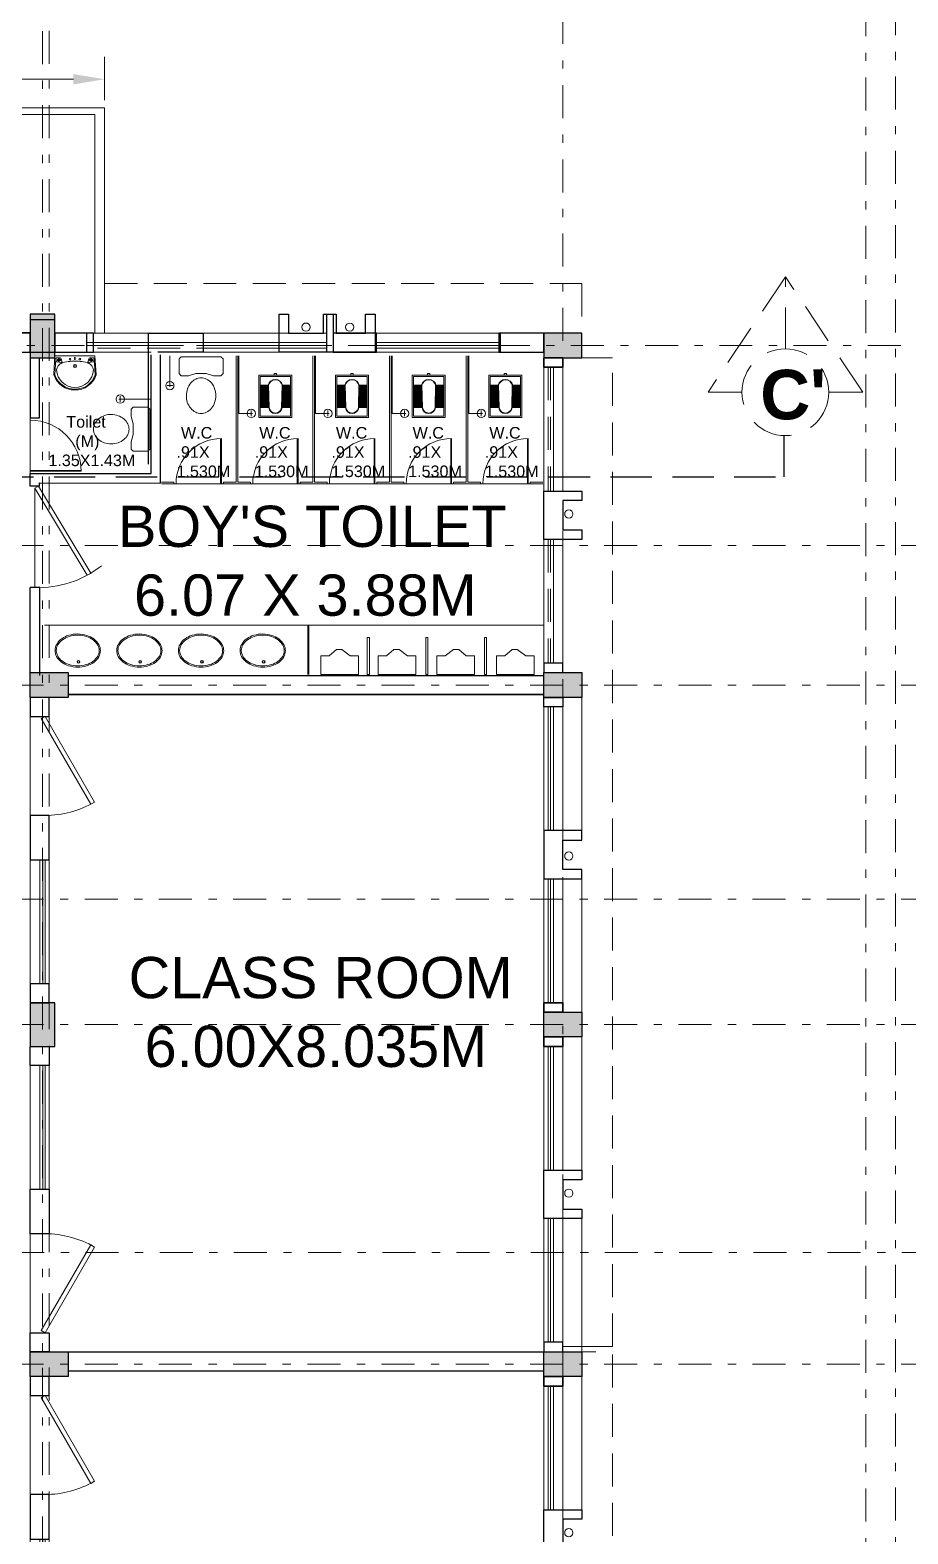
# Model space of a CAD drawing. Header units: millimetres. Extents: x 3614 to 12428, y -844 to 6844.
# Drawn here: x 5542.24 to 5552.89, y -312.44 to -294.22 of the extents above; entities that cross this region are included whole.
import ezdxf

# ---------------------------------------------------------------- set-up
doc = ezdxf.new("R2010")
doc.units = ezdxf.units.MM
doc.header["$LTSCALE"] = 40
doc.header["$MEASUREMENT"] = 0
doc.header["$PDMODE"] = 32
doc.header["$PDSIZE"] = 0.02
for name, pattern in [('DASHDOT', [1, 0.5, -0.25, 0, -0.25]), ('DASHED', [0.75, 0.5, -0.25]), ('DASHED2', [0.375, 0.25, -0.125])]:
    doc.linetypes.add(name, pattern=pattern)
doc.layers.get('0').update_dxf_attribs({"linetype": 'CONTINUOUS', "lineweight": 20})
doc.layers.get('Defpoints').update_dxf_attribs({"linetype": 'CONTINUOUS', "lineweight": 20})
for name, color, linetype, lineweight in [('CLL LEV.', 15, 'CONTINUOUS', 18), ('Column', 252, 'CONTINUOUS', 30), ('Column Hatch', 253, 'CONTINUOUS', 13), ('CUBICAL TOILET', 160, 'CONTINUOUS', 15), ('Dim', 220, 'CONTINUOUS', 15), ('Door', 54, 'CONTINUOUS', 18), ('elevation', 7, 'CONTINUOUS', 9), ('Fixture', 44, 'CONTINUOUS', 15), ('Furniture', 13, 'CONTINUOUS', 15), ('GRID', 134, 'DASHDOT', 13), ('Hidden', 30, 'DASHED', 18), ('Section', 72, 'DASHED2', 30), ('TEXT', 7, 'CONTINUOUS', 20), ('Ventilator', 6, 'DASHED', 18), ('Wall', 7, 'CONTINUOUS', 30), ('Window', 150, 'CONTINUOUS', 15), ('Window-Wall', 7, 'CONTINUOUS', 18)]:
    doc.layers.add(name, color=color, linetype=linetype, lineweight=lineweight)
doc.styles.add('DIM', font='arial.ttf')
doc.styles.add('L120', font='simplex.shx', dxfattribs={"height": 1})
doc.styles.add('Tabrej', font='GOTHIC.TTF')
doc.dimstyles.new('DIMEN', dxfattribs={"dimtxt": 0.2, "dimasz": 0.25, "dimexe": 0.18, "dimexo": 0.0625, "dimgap": 0.09, "dimtad": 0, "dimdec": 3, "dimzin": 0, "dimdsep": 46, "dimtxsty": 'Tabrej', "dimcen": 0, "dimclrd": 256, "dimclre": 256, "dimclrt": 7, "dimadec": 0, "dimazin": 0, "dimtfac": 1, "dimtdec": 3, "dimtofl": 0, "dimtmove": 0, "dimatfit": 1, "dimfxl": 0, "dimtolj": 1, "dimtzin": 0, "dimlwd": -1, "dimlwe": -1, "dimarcsym": 0})

# ---------------------------------------------------------------- blocks, each defined once
blk = doc.blocks.new('COLUMN 546')
at = {"layer": 'Column Hatch'}
h = blk.add_hatch(color=0, dxfattribs=at)
h.dxf.hatch_style = 1
h.paths.add_polyline_path([(0, 0), (0.3, 0), (0.3, 0.46), (0, 0.46)])
at = {"layer": 'Column'}
for p, q in [((0.3, 0.46), (0, 0.46)), ((0, 0.46), (0, 0)), ((0.3, 0), (0.3, 0.46)), ((0, 0), (0.3, 0))]:
    blk.add_line(p, q, dxfattribs=at)
blk = doc.blocks.new('WINDOW 1')
at = {"layer": 'CLL LEV.'}
for p, q in [((-0.115, -0.23), (-0.115, -0.46)), ((1.615, -0.23), (1.615, -0.46)), ((-0.115, -0.46), (1.615, -0.46))]:
    blk.add_line(p, q, dxfattribs=at)
at = {"layer": 'Window'}
for p, q in [((0, -0.051), (1.5, -0.051)), ((0, -0.081), (1.5, -0.081))]:
    blk.add_line(p, q, dxfattribs=at)
at = {"layer": 'Window-Wall'}
for p, q in [((0, 0), (1.5, 0)), ((0, -0.23), (0, 0)), ((1.5, 0), (1.5, -0.23)), ((0, -0.115), (1.5, -0.115)), ((1.5, -0.23), (0, -0.23))]:
    blk.add_line(p, q, dxfattribs=at)
blk = doc.blocks.new('SHAFT2')
at = {"layer": 'Fixture'}
blk.add_circle((0.302, 0.307), 0.05, dxfattribs=at)
at = {"layer": 'Wall'}
blk.add_lwpolyline([(0, 0.585), (0.46, 0.585), (0.46, 0.47), (0.23, 0.47), (0.23, 0.115), (0.46, 0.115), (0.46, 0), (0, 0), (0, 0.585)], dxfattribs=at)
blk = doc.blocks.new('VENT 2')
at = {"layer": 'Ventilator', "linetype": 'Continuous', "ltscale": 0.02}
for p, q in [((0, 0.182), (1.5, 0.182)), ((0, 0.152), (1.5, 0.152))]:
    blk.add_line(p, q, dxfattribs=at)
at = {"layer": 'Window-Wall'}
for p, q in [((0, 0.23), (1.5, 0.23)), ((0, 0), (0, 0.23)), ((1.5, 0.23), (1.5, 0)), ((0, 0.115), (1.5, 0.115)), ((1.5, 0), (0, 0))]:
    blk.add_line(p, q, dxfattribs=at)
blk = doc.blocks.new('*U18')
for p, q in [((0, 0), (0, -6)), ((40, 0), (40, -6))]:
    blk.add_line(p, q)
blk.add_lwpolyline([(0, 0), (34.64, 20), (35.52, 18.48), (0.87, -1.52)], close=True)
blk.add_arc((0, 0), 40, 0, 30)
blk = doc.blocks.new('DOOR1')
at = {"layer": 'Door'}
blk.add_line((0, 0), (1.2, 0), dxfattribs=at)
at = {"layer": 'Door', "xscale": 0.0300000000000013, "yscale": 0.0300000000000013, "zscale": 0.0300000000000013}
blk.add_blockref('*U18', (0, 0.18), dxfattribs=at)
blk = doc.blocks.new('class 1')
at = {"layer": 'Wall'}
for points in [[(0.23, -0.035), (0, -0.035), (0, -0.265), (0.23, -0.265), (0.23, -0.035)], [(0.23, -1.465), (0, -1.465), (0, -2.005), (0.23, -2.005), (0.23, -1.465)], [(0.23, -3.505), (0, -3.505), (0, -3.735), (0.23, -3.735), (0.23, -3.505)]]:
    blk.add_lwpolyline(points, dxfattribs=at)
at = {"layer": 'Wall', "rotation": 270}
for name, p in [('DOOR1', (0, -0.265)), ('VENT 2', (0, -2.005))]:
    blk.add_blockref(name, p, dxfattribs=at)
blk = doc.blocks.new('COLM 530')
at = {"layer": 'Column Hatch'}
h = blk.add_hatch(color=0, dxfattribs=at)
h.dxf.hatch_style = 1
h.paths.add_polyline_path([(5443.518, -633.795), (5443.218, -633.795), (5443.218, -634.325), (5443.518, -634.325)])
at = {"layer": 'Column'}
for p, q in [((5443.518, -633.795), (5443.218, -633.795)), ((5443.218, -633.795), (5443.218, -634.325)), ((5443.518, -634.325), (5443.518, -633.795)), ((5443.218, -634.325), (5443.518, -634.325))]:
    blk.add_line(p, q, dxfattribs=at)
blk = doc.blocks.new('BDHVBFH')
at = {"layer": 'Section', "color": 7, "linetype": 'ByBlock', "lineweight": 20, "ltscale": 0.05}
for p, q in [((5432.399, -574.787), (5431.461, -576.186)), ((5432.399, -575.66), (5432.399, -574.787)), ((5433.338, -576.186), (5432.399, -574.787)), ((5431.873, -576.186), (5431.461, -576.186)), ((5433.338, -576.186), (5432.925, -576.186))]:
    blk.add_line(p, q, dxfattribs=at)
blk.add_circle((5432.399, -576.186), 0.526, dxfattribs=at)
blk = doc.blocks.new('SEC CC')
at = {"layer": 'Section', "ltscale": 0.05}
for p, q in [((5650.526, -526.426), (5650.526, -525.926)), ((5675.879, -526.426), (5675.879, -525.926)), ((5650.526, -526.426), (5675.879, -526.426))]:
    blk.add_line(p, q, dxfattribs=at)
at = {"layer": 'Section'}
for p in [(218.124, 50.786), (243.496, 50.786)]:
    blk.add_blockref('BDHVBFH', p, dxfattribs=at)
at = {"layer": 'Section', "char_height": 0.6, "attachment_point": 1, "rotation": 1.0017, "style": 'Tabrej'}
for s, insert in [('{\\fArial|b1|i0|c0|p34;C}', (5650.265, -525.077)), ("{\\fArial|b1|i0|c0|p34;C'}", (5675.585, -525.134))]:
    blk.add_mtext_dynamic_manual_height_columns(s, width=20.54056, gutter_width=5, heights=[0], dxfattribs=dict(at, insert=insert))
blk = doc.blocks.new('*D606')
at = {"layer": 'Defpoints', "color": 0, "ltscale": 0.05, "transparency": 16777216}
for p in [(5543.142, -294.813), (5537.992, -295.161), (5543.142, -295.161)]:
    blk.add_point(p, dxfattribs=at)
at = {"layer": 'Dim', "ltscale": 0.05, "transparency": 16777216}
for p, q in [((5537.992, -295.067), (5537.992, -294.543)), ((5543.142, -295.067), (5543.142, -294.543)), ((5538.367, -294.813), (5539.926, -294.813)), ((5542.767, -294.813), (5541.207, -294.813))]:
    blk.add_line(p, q, dxfattribs=at)
for points in [[(5538.367, -294.751), (5538.367, -294.876), (5537.992, -294.813)], [(5542.767, -294.751), (5542.767, -294.876), (5543.142, -294.813)]]:
    blk.add_solid(points, dxfattribs=at)
at = {"layer": 'Dim', "color": 7, "ltscale": 0.05, "transparency": 16777216, "insert": (5540.567, -294.813), "char_height": 0.3, "attachment_point": 5, "style": 'Tabrej'}
blk.add_mtext('\\A1;5.150', dxfattribs=at)
blk = doc.blocks.new('GRID TY6')
at = {"layer": 'GRID', "lineweight": 18, "ltscale": 0.02}
for p, q in [((5453.3278, -290.0307), (5453.3278, -340.9309)), ((5447.0178, -290.2754), (5447.0178, -340.9309)), ((5447.0978, -290.2724), (5447.0978, -340.9309)), ((5457.0008, -291.7377), (5457.0008, -340.9309)), ((5457.3628, -291.727), (5457.3628, -340.9309)), ((5432.7255, -295.8856), (5508.2295, -295.8856)), ((5508.2295, -300.0006), (5432.7255, -300.0006)), ((5508.2295, -304.1156), (5432.7249, -304.1156)), ((5508.2295, -308.2306), (5432.7255, -308.2306))]:
    blk.add_line(p, q, dxfattribs=at)
at = {"layer": 'GRID', "color": 190, "lineweight": 18, "ltscale": 0.02}
for p, q in [((5508.2295, -298.3106), (5432.3268, -298.3106)), ((5508.2295, -302.5959), (5432.6614, -302.5959)), ((5508.2388, -306.8766), (5432.6783, -306.8766))]:
    blk.add_line(p, q, dxfattribs=at)
blk = doc.blocks.new('SHAFT')
at = {"layer": 'Fixture'}
blk.add_circle((-0.328, 0.302), 0.05, dxfattribs=at)
at = {"layer": 'Wall'}
blk.add_lwpolyline([(-0.655, 0), (-0.655, 0.46), (-0.54, 0.46), (-0.54, 0.23), (-0.115, 0.23), (-0.115, 0.46), (0, 0.46), (0, 0), (-0.655, 0)], dxfattribs=at)
blk = doc.blocks.new('ENGLISH SHEET')
at = {"layer": 'Fixture'}
for p, q in [((4663.798, 251.204), (4663.773, 251.179)), ((4663.773, 251.179), (4663.773, 250.696)), ((4663.976, 251.204), (4663.798, 251.204)), ((4664.002, 251.179), (4663.976, 251.204)), ((4664.002, 251.09), (4664.002, 251.179)), ((4663.976, 251.001), (4664.002, 251.09)), ((4663.976, 250.874), (4663.976, 251.001)), ((4663.976, 251.001), (4663.976, 250.874)), ((4664.002, 250.785), (4663.976, 250.874)), ((4664.002, 250.696), (4664.002, 250.785)), ((4663.773, 250.696), (4663.798, 250.67)), ((4663.798, 250.67), (4663.976, 250.67)), ((4663.976, 250.67), (4664.002, 250.696))]:
    blk.add_line(p, q, dxfattribs=at)
blk.add_lwpolyline([(4664.459, 250.937, 0.117036), (4664.443, 251.003, 0.104338), (4664.396, 251.063, 0.09029), (4664.321, 251.105, 0.09898), (4664.243, 251.115, 0.08237), (4664.159, 251.101, 0.09029), (4664.09, 251.063, 0.104338), (4664.043, 251.003, 0.117036), (4664.027, 250.937, 0.117036), (4664.043, 250.871, 0.104338), (4664.09, 250.811, 0.09029), (4664.159, 250.773, 0.08237), (4664.243, 250.759, 0.08237), (4664.327, 250.773, 0.09029), (4664.396, 250.811, 0.104338), (4664.443, 250.871, 0.117036)], format="xyb", close=True, dxfattribs=at)
blk = doc.blocks.new('RSA BASIN 9')
for points in [[(-0.1, -16.2, 0.340881), (10.04, -9, 0.074195), (10.06, -8.89), (9.53, 0), (-9.54, 0), (-10.02, -8.77, 0.082611), (-9.96, -9.15, 0.330812), (-0.1, -16.2)], [(0, -15.03, 0.391482), (8.86, -6.67, 0.252869), (6.53, -3.51, 0.087242), (0.02, -2.46, 0.079484), (-6.53, -3.51, 0.2542), (-8.82, -6.67, 0.39026), (0, -15.03)], [(-8.57, -1.96, -0.907437), (-8.45, -1.81), (-7.52, -2.57, -0.907437), (-7.64, -2.72)], [(-8.2, -1.64, -0.907437), (-8.07, -1.49), (-7.14, -2.25, -0.907437), (-7.27, -2.4)], [(-7.82, -1.32, -0.907437), (-7.7, -1.17), (-6.77, -1.93, -0.907437), (-6.89, -2.08)], [(7.82, -1.32, 0.907437), (7.7, -1.17), (6.77, -1.93, 0.907437), (6.89, -2.08)], [(8.2, -1.64, 0.907437), (8.07, -1.49), (7.14, -2.25, 0.907437), (7.27, -2.4)], [(8.57, -1.96, 0.907437), (8.45, -1.81), (7.52, -2.57, 0.907437), (7.64, -2.72)]]:
    blk.add_lwpolyline(points, format="xyb", close=True)
for points in [[(-5.93, -3.31), (-6.16, -2.95, -0.183787), (-6.22, -2.68, 0.126662), (-6.25, -2.43), (-6.59, -1.44, 0.35453), (-7.05, -0.98), (-8.75, -0.98, 0.414214), (-9.14, -1.37), (-9.56, -9.09, 0.329849), (-0.07, -15.81, 0.338736), (9.65, -8.94, 0.075632), (9.66, -8.82), (9.14, -1.37, 0.414214), (8.75, -0.98), (7.05, -0.98, 0.35453), (6.59, -1.44), (6.25, -2.43, 0.126662), (6.22, -2.68, -0.183787), (6.16, -2.95), (5.93, -3.31)], [(-6.18, -3.39), (-6.24, -3.29, 0.220542), (-6.52, -3.11), (-8.75, -2.78, -0.361119), (-9.19, -2.35)], [(6.18, -3.39), (6.24, -3.29, -0.220542), (6.52, -3.11), (8.75, -2.78, 0.358803), (9.21, -2.33, 0.358803)]]:
    blk.add_lwpolyline(points, format="xyb")
for centre, radius in [((-2.35, -1.56), 0.399), ((0, -4.82), 0.771), ((0, -4.82), 0.602), ((0, -1.23), 0.399), ((2.28, -1.51), 0.399)]:
    blk.add_circle(centre, radius)
blk = doc.blocks.new('RSA CL6')
for p, q in [((5.51, 3.48), (5.51, 7.28)), ((5.91, 3.47), (5.91, 7.28)), ((6.3, 3.46), (6.3, 7.28)), ((6.69, 3.45), (6.69, 7.28)), ((7.09, 3.44), (7.09, 7.28)), ((7.48, 3.43), (7.48, 7.28)), ((7.87, 3.42), (7.87, 7.28)), ((8.27, 3.41), (8.27, 7.28)), ((8.66, 3.4), (8.66, 7.28)), ((9.06, 3.39), (9.06, 7.28)), ((9.45, 3.38), (9.45, 7.28)), ((9.84, 3.37), (9.84, 7.28)), ((10.24, 3.36), (10.24, 7.28)), ((10.63, 3.35), (10.63, 7.28)), ((11.02, 3.34), (11.02, 7.28)), ((11.42, 3.33), (11.42, 7.28)), ((11.81, 3.32), (11.81, 7.28)), ((12.2, 3.31), (12.2, 7.28)), ((12.6, 3.31), (12.6, 7.28)), ((12.99, 3.3), (12.99, 7.28)), ((13.39, 3.29), (13.39, 7.28)), ((13.78, 3.28), (13.78, 7.28)), ((14.17, 3.27), (14.17, 7.28)), ((14.57, 3.26), (14.57, 7.28)), ((14.96, 3.25), (14.96, 7.28)), ((15.35, 3.24), (15.35, 7.28)), ((15.75, 3.23), (15.75, 7.28)), ((16.14, 3.22), (16.14, 7.28)), ((16.14, 7.28), (16.14, 3.22)), ((5.51, -7.28), (5.51, -3.47)), ((5.91, -7.28), (5.91, -3.45)), ((6.3, -7.28), (6.3, -3.44)), ((6.69, -7.28), (6.69, -3.43)), ((7.09, -7.28), (7.09, -3.42)), ((7.48, -7.28), (7.48, -3.41)), ((7.87, -7.28), (7.87, -3.4)), ((8.27, -7.28), (8.27, -3.39)), ((8.66, -7.28), (8.66, -3.38)), ((9.06, -7.28), (9.06, -3.37)), ((9.45, -7.28), (9.45, -3.36)), ((9.84, -7.28), (9.84, -3.34)), ((10.24, -7.28), (10.24, -3.33)), ((10.63, -7.28), (10.63, -3.32)), ((11.02, -7.28), (11.02, -3.31)), ((11.42, -7.28), (11.42, -3.3)), ((11.81, -7.28), (11.81, -3.29)), ((12.2, -7.28), (12.2, -3.28)), ((12.6, -7.28), (12.6, -3.27)), ((12.99, -7.28), (12.99, -3.26)), ((13.39, -7.28), (13.39, -3.24)), ((13.78, -7.28), (13.78, -3.23)), ((14.17, -7.28), (14.17, -3.22)), ((14.57, -7.28), (14.57, -3.21)), ((14.96, -7.28), (14.96, -3.2)), ((15.35, -7.28), (15.35, -3.19)), ((15.75, -7.28), (15.75, -3.18)), ((16.14, -3.17), (16.14, -7.28)), ((16.14, -7.28), (16.14, -3.17))]:
    blk.add_line(p, q)
for points in [[(0.79, 7.87), (20.87, 7.87), (20.87, -7.87), (0.79, -7.87)], [(1.38, 7.28), (20.28, 7.28), (20.28, -7.28), (1.38, -7.28)]]:
    blk.add_lwpolyline(points, close=True)
blk.add_lwpolyline([(0.79, -0.59), (0, -0.59), (0, 0.59), (0.79, 0.59)])
for points in [[(5.51, 3.48), (16.14, 3.22, -0.899983), (16.14, -3.17), (5.54, -3.47, -0.799392)], [(5.53, 3.28), (16.13, 3.02, -0.897689), (16.12, -2.97), (5.56, -3.27, -0.793494), (5.53, 3.28)]]:
    blk.add_lwpolyline(points, format="xyb", close=True)
blk = doc.blocks.new('RH 1200')
for p, q in [((21, 0), (21, 43.3)), ((21.7, 0), (21.7, 43.3)), ((-21.7, 0), (21.7, 0)), ((21.7, 0), (21, 0))]:
    blk.add_line(p, q)
at = {"extrusion": (0, 0, -1)}
blk.add_ellipse((21.7, 0), major_axis=(-30.6, 30.6), ratio=1, start_param=5.497787, end_param=7.068583, dxfattribs=at)
blk = doc.blocks.new('HJK')
at = {"layer": 'Door', "ltscale": 20}
blk.add_line((3658.233, -481.12), (3658.908, -481.12), dxfattribs=at)
at = {"layer": 'Door', "ltscale": 20, "xscale": 0.014287499999341, "yscale": 0.014287499999341, "zscale": 0.014287499999341, "rotation": 359.999999999943}
blk.add_blockref('RH 1200', (3658.571, -481.12), dxfattribs=at)
blk = doc.blocks.new('RSA BASIN 2')
for points in [[(10.67, -8.12, 0.12976), (9.97, -5.22, 0.106426), (7.61, -2.47, 0.084431), (4.27, -0.72, 0.073534), (0, 0, 0.073534), (-4.29, -0.55, 0.084431), (-7.7, -2.16, 0.106426), (-10.17, -4.82, 0.12976), (-10.98, -7.69, 0.12976), (-10.28, -10.59, 0.106426), (-7.92, -13.34, 0.084431), (-4.58, -15.09, 0.073534), (-0.31, -15.81, 0.073534), (3.98, -15.26, 0.084431), (7.39, -13.64, 0.106426), (9.85, -10.99, 0.12976)], [(10.08, -7.9, 0.119977), (9.45, -5.5, 0.106426), (7.25, -2.94, 0.084431), (4.08, -1.28, 0.073534), (-0.01, -0.59, 0.073534), (-4.13, -1.12, 0.084431), (-7.36, -2.65, 0.106426), (-9.66, -5.12, 0.12976), (-10.39, -7.7, 0.009633), (-10.39, -7.9, 0.119977), (-9.76, -10.31, 0.106426), (-7.57, -12.87, 0.084431), (-4.4, -14.53, 0.073534), (-0.3, -15.22, 0.073534), (3.82, -14.69, 0.084431), (7.05, -13.16, 0.106426), (9.35, -10.69, 0.12976), (10.08, -8.11, 0.009633)]]:
    blk.add_lwpolyline(points, format="xyb", close=True)
for radius in [0.7, 0.479]:
    blk.add_circle((-0.47, -2.53), radius)
blk = doc.blocks.new('Urinal 1')
for p, q in [((0, 9), (9, 9)), ((0, 9), (0, -9)), ((9, 9), (9, 5)), ((12, 1), (9, 5)), ((12, -1.5), (12, 1)), ((9, -5), (12, -1.5)), ((9, -9), (9, -5)), ((0, -9), (9, -9))]:
    blk.add_line(p, q)
blk = doc.blocks.new('rtg')
at = {"layer": 'Door', "ltscale": 0.05}
blk.add_line((5064.361, -255.623), (5064.361, -256.826), dxfattribs=at)
at = {"layer": 'Door'}
blk.add_lwpolyline([(5064.361, -255.623), (5064.317, -255.597), (5063.682, -256.65), (5063.726, -256.676)], close=True, dxfattribs=at)
blk.add_arc((5064.319, -255.593), 1.234, 231.6585, 271.9391, dxfattribs=at)

msp = doc.modelspace()

# ---------------------------------------------------------------- linework, layer by layer
at = {"layer": 'CLL LEV.'}
for p, q in [((5548.7018, -298.1891), (5548.9318, -298.1891)), ((5548.7018, -298.1891), (5548.9318, -298.1891)), ((5548.7018, -299.9191), (5548.9318, -299.9191)), ((5548.7018, -299.9191), (5548.9318, -299.9191)), ((5548.7018, -300.2741), (5548.9318, -300.2741)), ((5548.7018, -300.2741), (5548.9318, -300.2741)), ((5548.7018, -302.0041), (5548.9318, -302.0041))]:
    msp.add_line(p, q, dxfattribs=at)
at = {"layer": 'CUBICAL TOILET', "ltscale": 0.01}
for p, q in [((5544.7398, -298.1661), (5544.7398, -299.6961)), ((5544.7598, -298.1661), (5544.7598, -299.6961)), ((5545.6698, -298.1661), (5545.6698, -299.6961)), ((5545.6898, -298.1661), (5545.6898, -299.6961)), ((5546.5998, -298.1661), (5546.5998, -299.6961)), ((5546.6198, -298.1661), (5546.6198, -299.6961)), ((5547.5298, -298.1661), (5547.5298, -299.6961)), ((5547.5498, -298.1661), (5547.5498, -299.6961)), ((5543.8348, -299.6961), (5543.9848, -299.6961)), ((5543.8348, -299.7161), (5543.9848, -299.7161)), ((5543.9848, -299.6961), (5543.9848, -299.7161)), ((5544.5848, -299.6961), (5544.7398, -299.6961)), ((5544.5848, -299.6961), (5544.5848, -299.7161)), ((5544.9148, -299.7161), (5544.5848, -299.7161)), ((5544.7598, -299.6961), (5544.9148, -299.6961)), ((5544.9148, -299.6961), (5544.9148, -299.7161)), ((5545.5148, -299.6961), (5545.6698, -299.6961)), ((5545.5148, -299.6961), (5545.5148, -299.7161)), ((5545.8448, -299.7161), (5545.5148, -299.7161)), ((5545.6898, -299.6961), (5545.8448, -299.6961)), ((5545.8448, -299.6961), (5545.8448, -299.7161)), ((5546.4448, -299.6961), (5546.5998, -299.6961)), ((5546.4448, -299.6961), (5546.4448, -299.7161)), ((5546.7748, -299.7161), (5546.4448, -299.7161)), ((5546.6198, -299.6961), (5546.7748, -299.6961)), ((5546.7748, -299.6961), (5546.7748, -299.7161)), ((5547.3748, -299.6961), (5547.5298, -299.6961)), ((5547.3748, -299.6961), (5547.3748, -299.7161)), ((5547.7048, -299.7161), (5547.3748, -299.7161)), ((5547.5498, -299.6961), (5547.7048, -299.6961)), ((5547.7048, -299.6961), (5547.7048, -299.7161)), ((5548.3048, -299.6961), (5548.4598, -299.6961)), ((5548.3048, -299.6961), (5548.3048, -299.7161)), ((5548.3048, -299.7184), (5548.3048, -299.7084)), ((5548.3048, -299.7161), (5548.4598, -299.7161))]:
    msp.add_line(p, q, dxfattribs=at)
at = {"layer": 'CUBICAL TOILET', "ltscale": 0.05}
for p, q in [((5545.6072, -302.0271), (5545.6072, -301.429)), ((5545.6072, -301.429), (5545.6197, -301.429)), ((5545.6197, -302.0271), (5545.6197, -301.429))]:
    msp.add_line(p, q, dxfattribs=at)
at = {"layer": 'Door', "ltscale": 20}
msp.add_line((5542.2416, -298.9159), (5542.2416, -299.5909), dxfattribs=at)
at = {"layer": 'Fixture'}
for p, q in [((5542.4137, -301.429), (5545.6072, -301.429)), ((5548.4718, -301.429), (5545.6197, -301.429))]:
    msp.add_line(p, q, dxfattribs=at)
for points in [[(5546.3553, -301.5776), (5546.3553, -302.0276), (5546.3303, -302.0276), (5546.3303, -301.5776)], [(5547.0653, -301.5771), (5547.0653, -302.0271), (5547.0403, -302.0271), (5547.0403, -301.5771)], [(5547.7503, -301.5771), (5547.7503, -302.0271), (5547.7753, -302.0271), (5547.7753, -301.5771)]]:
    msp.add_lwpolyline(points, close=True, dxfattribs=at)
at = {"layer": 'Furniture', "ltscale": 0.05}
for p, q in [((5543.9359, -298.5418), (5543.9359, -298.1633)), ((5544.7723, -298.1661), (5544.7723, -298.8632)), ((5545.7023, -298.1661), (5545.7023, -298.8632)), ((5546.6323, -298.1661), (5546.6323, -298.8632)), ((5547.5623, -298.1661), (5547.5623, -298.8632)), ((5543.3179, -298.6893), (5543.6964, -298.6893)), ((5543.3338, -298.6552), (5543.3338, -298.7235)), ((5543.9018, -298.526), (5543.9701, -298.5259)), ((5544.9382, -298.8632), (5544.7723, -298.8632)), ((5544.9223, -298.8973), (5544.9223, -298.829)), ((5545.0324, -298.8911), (5545.0324, -298.8227)), ((5545.8682, -298.8632), (5545.7023, -298.8632)), ((5545.8523, -298.8973), (5545.8523, -298.829)), ((5546.7982, -298.8632), (5546.6323, -298.8632)), ((5546.7823, -298.8973), (5546.7823, -298.829)), ((5547.7282, -298.8632), (5547.5623, -298.8632)), ((5547.7123, -298.8973), (5547.7123, -298.829))]:
    msp.add_line(p, q, dxfattribs=at)
for centre in [(5543.9359, -298.5259), (5543.3338, -298.6893), (5544.9223, -298.8632), (5545.8523, -298.8632), (5546.7823, -298.8632), (5547.7123, -298.8632)]:
    msp.add_circle(centre, 0.05, dxfattribs=at)
at = {"layer": 'Hidden', "ltscale": 0.02}
for p, q in [((5543.1418, -297.2891), (5548.9318, -297.2891)), ((5548.9318, -297.2891), (5548.9318, -297.8891)), ((5548.9319, -298.1891), (5549.3019, -298.1891)), ((5549.3019, -310.1721), (5549.3019, -298.1891)), ((5548.7019, -310.2341), (5549.3019, -310.2341)), ((5549.3019, -318.466), (5549.3019, -310.2341))]:
    msp.add_line(p, q, dxfattribs=at)
at = {"layer": 'Hidden', "ltscale": 0.05}
msp.add_line((5548.7019, -310.1721), (5549.3019, -310.1721), dxfattribs=at)
at = {"layer": 'Ventilator', "ltscale": 0.02}
for p, q in [((5542.9269, -298.0414), (5543.6769, -298.0413)), ((5545.2593, -298.0411), (5543.0093, -298.0411)), ((5545.2593, -298.0711), (5543.0093, -298.0711)), ((5548.5228, -298.3041), (5548.5228, -299.8041)), ((5548.5528, -298.3041), (5548.5528, -299.8041)), ((5548.5228, -300.3891), (5548.5228, -301.8891)), ((5548.5528, -300.3891), (5548.5528, -301.8891))]:
    msp.add_line(p, q, dxfattribs=at)
at = {"layer": 'Wall', "lineweight": 20, "ltscale": 0.05}
for p, q in [((5537.9919, -295.1612), (5543.1418, -295.1612)), ((5543.1418, -295.1612), (5543.1418, -297.8893)), ((5538.1069, -295.2412), (5543.0268, -295.2412)), ((5543.0268, -295.2412), (5543.0268, -297.8893))]:
    msp.add_line(p, q, dxfattribs=at)
at = {"layer": 'Wall', "ltscale": 0.05}
for p, q in [((5542.2418, -298.1891), (5542.2418, -298.9159)), ((5542.3566, -298.9159), (5542.3566, -298.1891)), ((5543.7078, -299.5891), (5543.708, -298.1541)), ((5543.8228, -299.7061), (5543.823, -298.1541)), ((5542.2416, -298.9159), (5542.3565, -298.9159)), ((5542.2416, -298.9159), (5542.3566, -298.9159)), ((5542.2415, -299.7441), (5542.2416, -299.5909)), ((5542.2416, -299.5909), (5543.7078, -299.5911)), ((5542.3565, -299.7441), (5542.2415, -299.7441)), ((5542.3565, -299.7059), (5543.8228, -299.7061)), ((5542.3565, -299.7441), (5542.3565, -299.7059)), ((5542.2418, -302.0385), (5542.242, -300.9734)), ((5542.357, -300.9735), (5542.242, -300.9734)), ((5542.3568, -302.0385), (5542.357, -300.9727))]:
    msp.add_line(p, q, dxfattribs=at)
at = {"layer": 'Wall'}
for p, q in [((5542.7018, -302.0391), (5548.4718, -302.0391)), ((5548.4718, -302.2691), (5542.7018, -302.2691)), ((5542.7018, -302.2691), (5548.4718, -302.2691)), ((5542.7018, -310.2341), (5548.4718, -310.2341)), ((5542.7018, -310.4641), (5548.4718, -310.4641))]:
    msp.add_line(p, q, dxfattribs=at)
at = {"layer": 'Wall', "ltscale": 0.05}
for points in [[(5541.9143, -298.1191), (5542.2418, -298.1191), (5542.2418, -297.8891), (5541.9143, -297.8891), (5541.9143, -298.1191)], [(5543.6767, -299.4787), (5543.6768, -297.8893), (5544.3393, -297.8892), (5544.3393, -298.1196), (5543.7918, -298.1196), (5543.7918, -298.1193)]]:
    msp.add_lwpolyline(points, dxfattribs=at)
for points in [[(5542.2419, -297.887), (5542.0919, -297.887), (5542.0919, -298.1191), (5542.2419, -298.1191)], [(5542.9268, -297.8893), (5542.5418, -297.8893), (5542.5418, -298.1193), (5542.9269, -298.1193)], [(5547.9243, -298.1195), (5548.4718, -298.1195), (5548.4718, -297.8891), (5547.9243, -297.8891)]]:
    msp.add_lwpolyline(points, close=True, dxfattribs=at)
at = {"layer": 'Wall'}
for points in [[(5543.0093, -298.1191), (5543.0093, -297.8891), (5542.5418, -297.8891), (5542.5418, -298.1191), (5543.0093, -298.1191)], [(5546.4431, -298.1191), (5546.4431, -297.8891), (5545.9143, -297.8891), (5545.9143, -298.1191), (5546.4431, -298.1191)], [(5548.4718, -298.1191), (5548.4718, -297.8891), (5547.9431, -297.8891), (5547.9431, -298.1191), (5548.4718, -298.1191)], [(5548.7018, -298.1891), (5548.7018, -298.3041), (5548.4718, -298.3041), (5548.4718, -298.1891), (5548.7018, -298.1891)], [(5548.7018, -298.3041), (5548.7018, -298.1891), (5548.4718, -298.1891), (5548.4718, -298.3041), (5548.7018, -298.3041)], [(5548.7018, -302.0041), (5548.7018, -301.8891), (5548.4718, -301.8891), (5548.4718, -302.0041), (5548.7018, -302.0041)], [(5542.4718, -302.3041), (5542.2418, -302.3041), (5542.2418, -302.5341), (5542.4718, -302.5341), (5542.4718, -302.3041)], [(5548.7018, -302.3041), (5548.7018, -302.4191), (5548.4718, -302.4191), (5548.4718, -302.3041), (5548.7018, -302.3041)], [(5542.4718, -303.7341), (5542.2418, -303.7341), (5542.2418, -304.2741), (5542.4718, -304.2741), (5542.4718, -303.7341)], [(5542.4718, -305.7741), (5542.2418, -305.7741), (5542.2418, -306.0041), (5542.4718, -306.0041), (5542.4718, -305.7741)], [(5548.7018, -306.1191), (5548.7018, -306.0041), (5548.4718, -306.0041), (5548.4718, -306.1191), (5548.7018, -306.1191)], [(5548.7018, -306.0041), (5548.7018, -306.1191), (5548.4718, -306.1191), (5548.4718, -306.0041), (5548.7018, -306.0041)], [(5548.7018, -306.4191), (5548.7018, -306.5341), (5548.4718, -306.5341), (5548.4718, -306.4191), (5548.7018, -306.4191)], [(5548.7018, -306.5341), (5548.7018, -306.4191), (5548.4718, -306.4191), (5548.4718, -306.5341), (5548.7018, -306.5341)], [(5542.4718, -306.7641), (5542.2418, -306.7641), (5542.2418, -306.5341), (5542.4718, -306.5341), (5542.4718, -306.7641)], [(5542.4718, -308.8041), (5542.2418, -308.8041), (5542.2418, -308.2641), (5542.4718, -308.2641), (5542.4718, -308.8041)], [(5542.4718, -310.2341), (5542.2418, -310.2341), (5542.2418, -310.0041), (5542.4718, -310.0041), (5542.4718, -310.2341)], [(5548.7018, -310.2341), (5548.7018, -310.1191), (5548.4718, -310.1191), (5548.4718, -310.2341), (5548.7018, -310.2341)], [(5548.7018, -310.5341), (5548.7018, -310.6491), (5548.4718, -310.6491), (5548.4718, -310.5341), (5548.7018, -310.5341)], [(5548.7018, -310.6491), (5548.7018, -310.5341), (5548.4718, -310.5341), (5548.4718, -310.6491), (5548.7018, -310.6491)]]:
    msp.add_lwpolyline(points, dxfattribs=at)
at = {"layer": 'Window-Wall'}
for p, q in [((5543.0093, -297.8891), (5542.8943, -297.8891)), ((5543.6768, -297.8893), (5542.9268, -297.8893)), ((5542.9268, -297.8893), (5542.9269, -298.1193)), ((5543.0093, -298.1191), (5543.0093, -297.8891)), ((5543.0093, -297.8891), (5545.2593, -297.8891)), ((5545.2593, -297.8891), (5545.2593, -298.1191)), ((5548.4718, -297.8891), (5545.9143, -297.8891)), ((5546.4431, -297.8891), (5546.3281, -297.8891)), ((5547.9431, -297.8891), (5548.0581, -297.8891)), ((5542.9269, -298.0043), (5543.6769, -298.0043)), ((5545.2593, -298.0041), (5543.0093, -298.0041)), ((5543.708, -298.1191), (5543.0093, -298.1191)), ((5545.2593, -298.1191), (5543.823, -298.1191)), ((5548.4718, -298.3041), (5548.4718, -299.8041)), ((5548.7018, -298.3041), (5548.4718, -298.3041)), ((5548.5868, -298.3041), (5548.5868, -299.8041)), ((5548.7018, -299.8041), (5548.7018, -298.3041)), ((5548.4718, -299.8041), (5548.7018, -299.8041)), ((5548.4718, -300.3891), (5548.4718, -301.8891)), ((5548.7018, -300.3891), (5548.4718, -300.3891)), ((5548.5868, -300.3891), (5548.5868, -301.8891)), ((5548.7018, -301.8891), (5548.7018, -300.3891)), ((5548.4718, -301.8891), (5548.7018, -301.8891))]:
    msp.add_line(p, q, dxfattribs=at)

# ---------------------------------------------------------------- block references
for name, p in [('GRID TY6', (95.374, -2.1535)), ('COLM 530', (99.024, 327.7908))]:
    msp.add_blockref(name, p)
at = {"color": 7, "extrusion": (0, 0, -1), "xscale": -1, "zscale": -1}
msp.add_blockref('COLUMN 546', (-5542.2418, -298.1212), dxfattribs=at)
at = {"linetype": 'ByBlock', "extrusion": (0, 0, -1), "xscale": -1, "zscale": -1, "rotation": 269.9977213698144}
msp.add_blockref('SHAFT2', (-5546.4243, -298.1195), dxfattribs=at)
at = {"color": 7, "extrusion": (0, 0, -1), "xscale": -1, "zscale": -1, "rotation": 90}
msp.add_blockref('COLUMN 546', (-5548.4718, -297.8891), dxfattribs=at)
at = {"linetype": 'ByBlock'}
for name, p in [('SHAFT2', (5548.4718, -300.3891)), ('SHAFT2', (5548.4718, -308.6191)), ('class 1', (5542.2418, -310.4991)), ('SHAFT2', (5548.4718, -312.7341))]:
    msp.add_blockref(name, p, dxfattribs=at)
at = {"color": 7, "extrusion": (0, 0, -1), "zscale": -1}
for p, rotation in [((-5542.2418, -302.3041), 90.00000000000001), ((-5548.4718, -302.3041), 90.00000000000001), ((-5548.4718, -306.4191), 90.00000000000001), ((-5542.2418, -310.5341), 90.00000000000004), ((-5548.4718, -310.5341), 90.00000000000004)]:
    msp.add_blockref('COLUMN 546', p, dxfattribs=dict(at, rotation=rotation))
at = {"linetype": 'ByBlock', "extrusion": (0, 0, -1), "zscale": -1, "rotation": 180}
msp.add_blockref('SHAFT2', (-5548.4718, -303.9191), dxfattribs=at)
at = {"layer": 'CLL LEV.', "rotation": 90}
for p in [(5548.4718, -303.9191), (5548.4718, -306.0041)]:
    msp.add_blockref('WINDOW 1', p, dxfattribs=at)
at = {"layer": 'CLL LEV.', "extrusion": (0, 0, -1), "zscale": -1, "rotation": 270}
for p in [(-5548.4718, -306.5341), (-5548.4718, -308.6191), (-5548.4718, -310.6491)]:
    msp.add_blockref('WINDOW 1', p, dxfattribs=at)
at = {"layer": 'Door', "ltscale": 20, "extrusion": (0, 0, -1), "xscale": -0.0142875000055938, "yscale": 0.0142875000055938, "zscale": -0.0142875000055938, "rotation": 89.99999998541095}
msp.add_blockref('RH 1200', (-5542.2416, -299.2538), dxfattribs=at)
at = {"layer": 'Door', "xscale": 0.8888888890196541, "yscale": 0.8888888890196541, "zscale": 0.8888888890196541}
for p in [(2292.2218, 127.946), (2293.1518, 127.946), (2294.0818, 127.946), (2295.0118, 127.946), (2295.9418, 127.946)]:
    msp.add_blockref('HJK', p, dxfattribs=at)
at = {"layer": 'Door', "xscale": -1}
msp.add_blockref('rtg', (10606.6599, -44.1475), dxfattribs=at)
at = {"layer": 'elevation', "xscale": -1}
for p, rotation in [((5795.0087, 4365.6092), 90.00298706382326), ((10207.4268, -550.7461), 359.9907298551452)]:
    msp.add_blockref('ENGLISH SHEET', p, dxfattribs=dict(at, rotation=rotation))
at = {"layer": 'Fixture', "extrusion": (0, 0, -1), "xscale": -0.0253999999957461, "yscale": 0.0253999999957461, "zscale": -0.0253999999957461, "rotation": 89.99701293600033}
for p in [(-5545.2148, -298.3807), (-5546.1448, -298.3807), (-5547.0748, -298.3807), (-5548.0048, -298.3807)]:
    msp.add_blockref('RSA CL6', p, dxfattribs=at)
at = {"layer": 'Fixture'}
for name, p, xscale, yscale, zscale, rotation in [('RSA BASIN 2', (5542.817, -301.9372), 0.0253999999967459, 0.0253999999967459, 0.0253999999967459, 180.7446019525842), ('RSA BASIN 2', (5543.5649, -301.9372), 0.0253999999967459, 0.0253999999967459, 0.0253999999967459, 180.7446019525842), ('RSA BASIN 2', (5544.3128, -301.9372), 0.0253999999967459, 0.0253999999967459, 0.0253999999967459, 180.7446019525842), ('RSA BASIN 2', (5545.0607, -301.9372), 0.0253999999967459, 0.0253999999967459, 0.0253999999967459, 180.7446019525842), ('Urinal 1', (5545.9942, -302.0271), -0.0253999999949883, 0.0253999999949883, 0.0253999999949883, 270), ('Urinal 1', (5546.6917, -302.0271), -0.0253999999949883, 0.0253999999949883, 0.0253999999949883, 270), ('Urinal 1', (5547.4015, -302.0271), 0.0253999999949883, 0.0253999999949883, 0.0253999999949883, 90.00000000000001), ('Urinal 1', (5548.1242, -302.0271), -0.0253999999949883, 0.0253999999949883, 0.0253999999949883, 270)]:
    msp.add_blockref(name, p, dxfattribs=dict(at, xscale=xscale, yscale=yscale, zscale=zscale, rotation=rotation))
at = {"layer": 'Furniture', "ltscale": 10000, "extrusion": (0, 0, -1), "xscale": -0.0254326166754069, "yscale": 0.0254326166754069, "zscale": -0.0254326166754069, "rotation": 0.009270144841835304}
msp.add_blockref('RSA BASIN 9', (-5542.7851, -298.166), dxfattribs=at)
at = {"layer": 'Section'}
msp.add_blockref('SEC CC', (-124.4949, 226.7939), dxfattribs=at)
at = {"layer": 'Wall', "color": 7, "extrusion": (0, 0, -1), "xscale": -1, "zscale": -1}
msp.add_blockref('COLUMN 546', (-5542.2418, -298.1891), dxfattribs=at)
at = {"layer": 'Wall', "extrusion": (0, 0, -1), "xscale": -1, "zscale": -1}
msp.add_blockref('SHAFT', (-5545.9143, -298.1191), dxfattribs=at)
at = {"layer": 'Wall', "extrusion": (0, 0, -1), "zscale": -1}
for name, p, rotation in [('VENT 2', (-5544.3393, -297.8896), 179.9977213698145), ('VENT 2', (-5542.2418, -308.2641), 90), ('DOOR1', (-5542.2418, -310.0041), 90)]:
    msp.add_blockref(name, p, dxfattribs=dict(at, rotation=rotation))
at = {"layer": 'Wall', "extrusion": (0, 0, -1), "xscale": -1, "zscale": -1}
for p, rotation in [((-5547.9243, -297.8895), 179.9977213698144), ((-5547.9431, -297.8891), 180)]:
    msp.add_blockref('VENT 2', p, dxfattribs=dict(at, rotation=rotation))
at = {"layer": 'Wall', "color": 7, "extrusion": (0, 0, -1), "xscale": -1, "zscale": -1, "rotation": 90}
msp.add_blockref('COLUMN 546', (-5548.4718, -297.8891), dxfattribs=at)
at = {"layer": 'Wall', "linetype": 'ByBlock'}
msp.add_blockref('SHAFT2', (5548.4718, -300.3891), dxfattribs=at)
at = {"layer": 'Wall', "color": 7, "extrusion": (0, 0, -1), "zscale": -1, "rotation": 90}
for p in [(-5542.2418, -302.3041), (-5548.4718, -302.3041)]:
    msp.add_blockref('COLUMN 546', p, dxfattribs=at)
at = {"layer": 'Wall', "rotation": 270}
for name, p in [('DOOR1', (5542.2418, -302.5341)), ('VENT 2', (5542.2418, -304.2741))]:
    msp.add_blockref(name, p, dxfattribs=at)

# ---------------------------------------------------------------- texts
at = {"layer": 'TEXT', "attachment_point": 1}
for s, insert, char_height, width, style in [('{\\fArial|b0|i0|c0|p34;    Toilet\\P      (M)\\P1.35X1.43M}', (5542.4627, -298.8948), 0.14, 4.322064, 'L120'), ('{\\fArial|b0|i0|c0|p34; W.C\\P.91X\\P1.530M}', (5544.016, -299.0276), 0.14, 4.322064, 'L120'), ('{\\fArial|b0|i0|c0|p34; W.C\\P.91X\\P1.530M}', (5544.9654, -299.0276), 0.14, 4.322064, 'L120'), ('{\\fArial|b0|i0|c0|p34; W.C\\P.91X\\P1.530M}', (5545.8953, -299.0276), 0.14, 4.322064, 'L120'), ('{\\fArial|b0|i0|c0|p34; W.C\\P.91X\\P1.530M}', (5546.8253, -299.0276), 0.14, 4.322064, 'L120'), ('{\\fArial|b0|i0|c0|p34; W.C\\P.91X\\P1.530M}', (5547.7553, -299.0276), 0.14, 4.322064, 'L120'), ("{\\fArial|b0|i0|c0|p34;BOY'S TOILET\\P 6.07 X 3.88M}", (5543.3073, -299.981), 0.5, 19.989683, 'DIM')]:
    msp.add_mtext(s, dxfattribs=dict(at, insert=insert, char_height=char_height, width=width, style=style))
at = {"layer": 'TEXT', "insert": (5543.4352, -305.4495), "char_height": 0.5, "attachment_point": 1, "style": 'DIM'}
msp.add_mtext_dynamic_manual_height_columns('{\\fArial|b0|i0|c0|p34;CLASS ROOM\\P 6.00X8.035M}', width=19.989683, gutter_width=5, heights=[0], dxfattribs=at)

# ---------------------------------------------------------------- dimensions: what is measured, and where the dimension line sits
at = {"layer": 'Dim', "ltscale": 0.05}
dim = msp.add_linear_dim(base=(5543.1418, -294.8134), p1=(5537.9919, -295.1612), p2=(5543.1418, -295.1612), dimstyle='DIMEN', override={"dimscale": 1.5, "dimarcsym": 1}, dxfattribs=at)
dim.commit()
dim.dimension.update_dxf_attribs({"geometry": '*D606', "text_midpoint": (5540.5668, -294.8134)})

doc.saveas('drawing.dxf')
